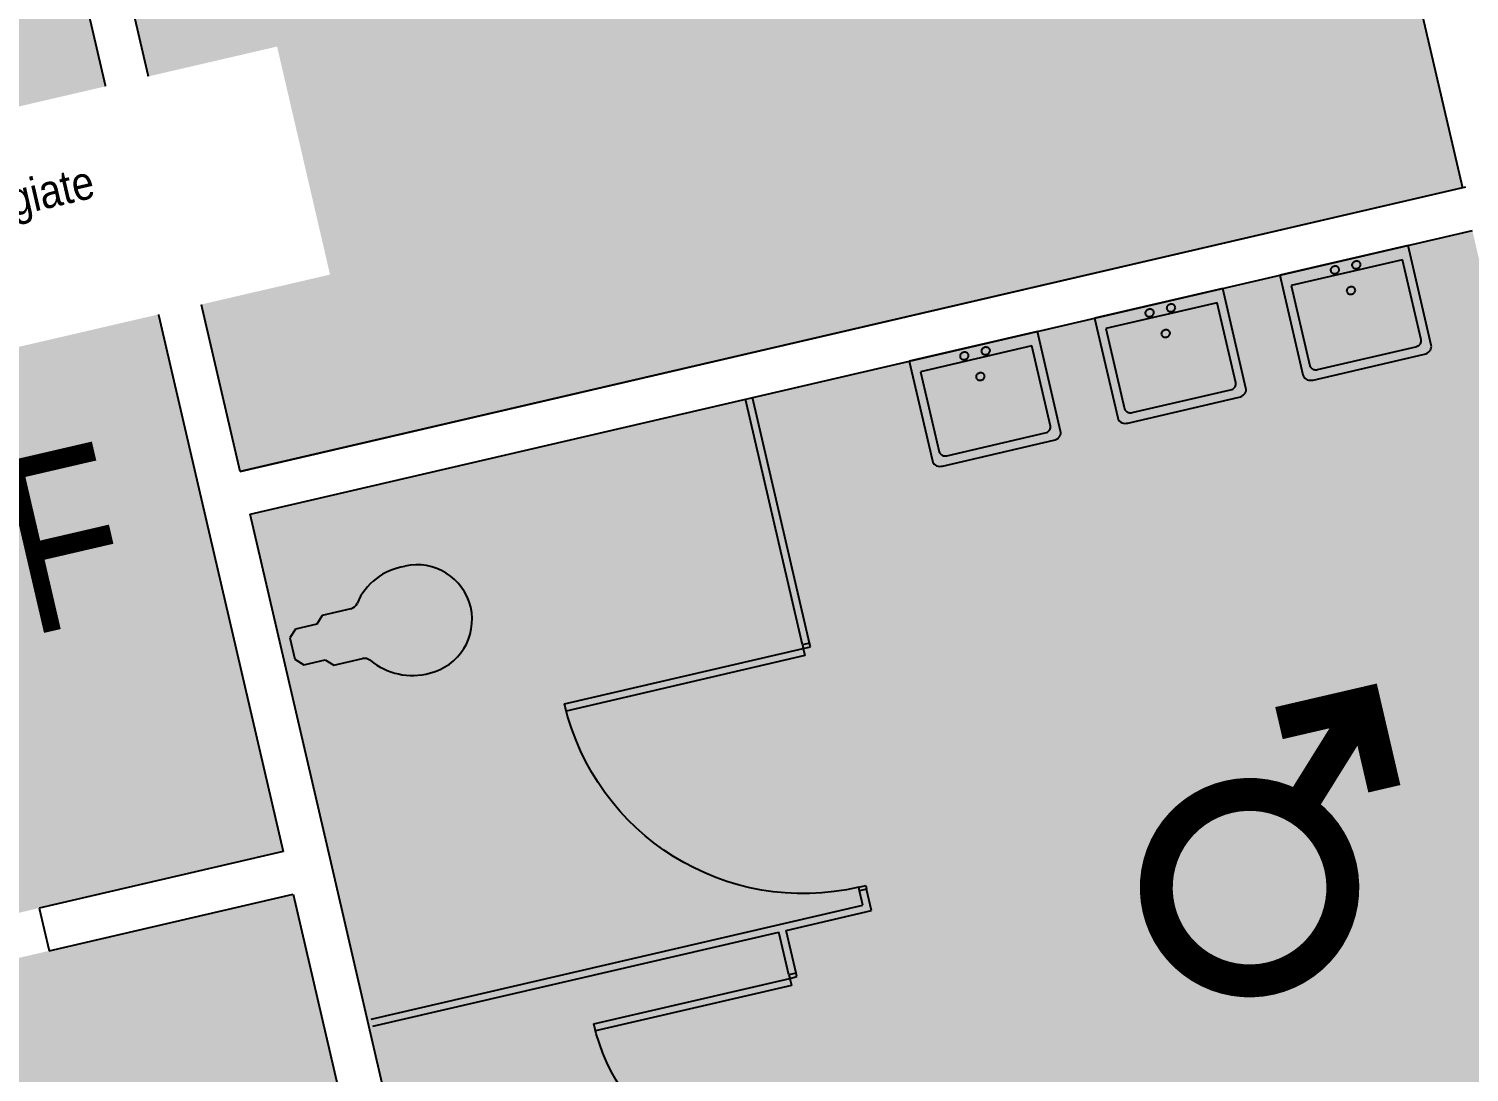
# Model space of a CAD drawing. Header units: inches. Extents: x 69199117 to 69200699, y 27664316 to 27667609.
# Drawn here: x 69199606.9 to 69199803.8, y 27666947.3 to 27667089.9 of the extents above; entities that cross this region are included whole.
import ezdxf
from ezdxf.enums import TextEntityAlignment as Align

# ---------------------------------------------------------------- set-up
doc = ezdxf.new("R2010")
doc.units = ezdxf.units.IN
doc.header["$LTSCALE"] = 10
doc.header["$MEASUREMENT"] = 0
doc.layers.get('0').update_dxf_attribs({"linetype": 'CONTINUOUS'})
for name, color, linetype in [('A-FLOR', 3, 'CONTINUOUS'), ('A-IDEN-ICON', 4, 'CONTINUOUS'), ('A-WALL', 5, 'CONTINUOUS'), ('AREA-TEXT', 3, 'CONTINUOUS'), ('Rooms-Category-Color', 7, 'CONTINUOUS'), ('Rooms-College-Color', 7, 'CONTINUOUS'), ('Rooms-Department-Color', 7, 'CONTINUOUS'), ('Rooms-Division-Color', 7, 'CONTINUOUS'), ('Rooms-Information', 7, 'CONTINUOUS')]:
    doc.layers.add(name, color=color, linetype=linetype)
doc.styles.add('CP_AREA', font='arial.ttf', dxfattribs={"height": 15})
doc.styles.add('CP_ROOMVNUMBER', font='arial.ttf', dxfattribs={"width": 0.85, "height": 0.075})

# ---------------------------------------------------------------- blocks, each defined once
blk = doc.blocks.new('CPMEN')
at = {"const_width": 0.015}
for points in [[(0.055, 0.01), (0.055, 0.05), (0.015, 0.05)], [(0.01505, 0.01005), (0.055, 0.05)]]:
    blk.add_lwpolyline(points, dxfattribs=at)
blk.add_lwpolyline([(-0.0575, -0.02, 1), (0.0275, -0.02, 1)], format="xyb", close=True, dxfattribs=at)

msp = doc.modelspace()

# ---------------------------------------------------------------- hatches: boundary and pattern name
at = {"layer": 'Rooms-Category-Color', "true_color": 0xe3c5e1}
for points in [[(69199802.88, 27667068.17), (69199635.82, 27667029.39), (69199609.57, 27667142.44), (69199776.63, 27667181.23)], [(69199641.72, 27666977.44), (69199541.39, 27666954.14), (69199503.4, 27667117.79), (69199603.73, 27667141.08)], [(69199700.08, 27666726.12), (69199599.74, 27666702.83), (69199542.75, 27666948.3), (69199643.08, 27666971.59)]]:
    msp.add_hatch(color=254, dxfattribs=at).paths.add_polyline_path(points)
at = {"layer": 'Rooms-Category-Color', "true_color": 0xadadad}
msp.add_hatch(color=253, dxfattribs=at).paths.add_polyline_path([(69199637.18, 27667023.54), (69199804.23, 27667062.33), (69199872.98, 27666766.27), (69199763.88, 27666740.94), (69199746.36, 27666816.38), (69199740.52, 27666815.02), (69199758.03, 27666739.58), (69199705.92, 27666727.48), (69199679.24, 27666842.37), (69199731.36, 27666854.47), (69199733.28, 27666846.19), (69199739.12, 27666847.55), (69199735.84, 27666861.68), (69199677.89, 27666848.22)])
at = {"layer": 'Rooms-College-Color', "true_color": 0xadadad}
for points in [[(69199802.88, 27667068.17), (69199635.82, 27667029.39), (69199609.57, 27667142.44), (69199776.63, 27667181.23)], [(69199641.72, 27666977.44), (69199541.39, 27666954.14), (69199503.4, 27667117.79), (69199603.73, 27667141.08)], [(69199637.18, 27667023.54), (69199804.23, 27667062.33), (69199872.98, 27666766.27), (69199763.88, 27666740.94), (69199746.36, 27666816.38), (69199740.52, 27666815.02), (69199758.03, 27666739.58), (69199705.92, 27666727.48), (69199679.24, 27666842.37), (69199731.36, 27666854.47), (69199733.28, 27666846.19), (69199739.12, 27666847.55), (69199735.84, 27666861.68), (69199677.89, 27666848.22)], [(69199700.08, 27666726.12), (69199599.74, 27666702.83), (69199542.75, 27666948.3), (69199643.08, 27666971.59)]]:
    msp.add_hatch(color=253, dxfattribs=at).paths.add_polyline_path(points)
at = {"layer": 'Rooms-Department-Color', "true_color": 0x604aed}
for points in [[(69199802.88, 27667068.17), (69199635.82, 27667029.39), (69199609.57, 27667142.44), (69199776.63, 27667181.23)], [(69199641.72, 27666977.44), (69199541.39, 27666954.14), (69199503.4, 27667117.79), (69199603.73, 27667141.08)], [(69199700.08, 27666726.12), (69199599.74, 27666702.83), (69199542.75, 27666948.3), (69199643.08, 27666971.59)]]:
    msp.add_hatch(color=173, dxfattribs=at).paths.add_polyline_path(points)
at = {"layer": 'Rooms-Department-Color', "true_color": 0xacacac}
msp.add_hatch(color=253, dxfattribs=at).paths.add_polyline_path([(69199637.18, 27667023.54), (69199804.23, 27667062.33), (69199872.98, 27666766.27), (69199763.88, 27666740.94), (69199746.36, 27666816.38), (69199740.52, 27666815.02), (69199758.03, 27666739.58), (69199705.92, 27666727.48), (69199679.24, 27666842.37), (69199731.36, 27666854.47), (69199733.28, 27666846.19), (69199739.12, 27666847.55), (69199735.84, 27666861.68), (69199677.89, 27666848.22)])
at = {"layer": 'Rooms-Division-Color', "true_color": 0x604aed}
for points in [[(69199802.88, 27667068.17), (69199635.82, 27667029.39), (69199609.57, 27667142.44), (69199776.63, 27667181.23)], [(69199641.72, 27666977.44), (69199541.39, 27666954.14), (69199503.4, 27667117.79), (69199603.73, 27667141.08)], [(69199700.08, 27666726.12), (69199599.74, 27666702.83), (69199542.75, 27666948.3), (69199643.08, 27666971.59)]]:
    msp.add_hatch(color=173, dxfattribs=at).paths.add_polyline_path(points)
at = {"layer": 'Rooms-Division-Color', "true_color": 0xadadad}
msp.add_hatch(color=253, dxfattribs=at).paths.add_polyline_path([(69199637.18, 27667023.54), (69199804.23, 27667062.33), (69199872.98, 27666766.27), (69199763.88, 27666740.94), (69199746.36, 27666816.38), (69199740.52, 27666815.02), (69199758.03, 27666739.58), (69199705.92, 27666727.48), (69199679.24, 27666842.37), (69199731.36, 27666854.47), (69199733.28, 27666846.19), (69199739.12, 27666847.55), (69199735.84, 27666861.68), (69199677.89, 27666848.22)])

# ---------------------------------------------------------------- linework, layer by layer
at = {"layer": 'A-FLOR'}
for p, q in [((69199795.45, 27667060.29), (69199777.92, 27667056.22)), ((69199798.62, 27667046.65), (69199795.45, 27667060.29)), ((69199794.68, 27667058.31), (69199779.48, 27667054.79)), ((69199797.22, 27667047.36), (69199794.68, 27667058.31)), ((69199777.92, 27667056.22), (69199781.08, 27667042.58)), ((69199784.86, 27667056.97), (69199784.85, 27667056.88)), ((69199784.85, 27667056.88), (69199784.87, 27667056.78)), ((69199784.89, 27667057.07), (69199784.86, 27667056.97)), ((69199784.87, 27667056.78), (69199784.91, 27667056.69)), ((69199784.93, 27667057.16), (69199784.89, 27667057.07)), ((69199784.91, 27667056.69), (69199784.96, 27667056.62)), ((69199785, 27667057.24), (69199784.93, 27667057.16)), ((69199784.96, 27667056.62), (69199785.04, 27667056.55)), ((69199785.08, 27667057.31), (69199785, 27667057.24)), ((69199785.04, 27667056.55), (69199785.13, 27667056.5)), ((69199785.18, 27667057.37), (69199785.08, 27667057.31)), ((69199785.13, 27667056.5), (69199785.23, 27667056.46)), ((69199785.28, 27667057.41), (69199785.18, 27667057.37)), ((69199785.23, 27667056.46), (69199785.34, 27667056.44)), ((69199785.39, 27667057.44), (69199785.28, 27667057.41)), ((69199785.34, 27667056.44), (69199785.45, 27667056.44)), ((69199785.5, 27667057.45), (69199785.39, 27667057.44)), ((69199785.45, 27667056.44), (69199785.56, 27667056.45)), ((69199785.62, 27667057.44), (69199785.5, 27667057.45)), ((69199785.56, 27667056.45), (69199785.67, 27667056.49)), ((69199785.72, 27667057.41), (69199785.62, 27667057.44)), ((69199785.67, 27667056.49), (69199785.77, 27667056.54)), ((69199785.82, 27667057.36), (69199785.72, 27667057.41)), ((69199785.77, 27667056.54), (69199785.86, 27667056.6)), ((69199785.9, 27667057.3), (69199785.82, 27667057.36)), ((69199785.86, 27667056.6), (69199785.93, 27667056.68)), ((69199785.96, 27667057.23), (69199785.9, 27667057.3)), ((69199785.93, 27667056.68), (69199785.99, 27667056.77)), ((69199786.01, 27667057.14), (69199785.96, 27667057.23)), ((69199785.99, 27667056.77), (69199786.03, 27667056.86)), ((69199786.04, 27667057.05), (69199786.01, 27667057.14)), ((69199786.03, 27667056.86), (69199786.04, 27667056.96)), ((69199786.04, 27667056.96), (69199786.04, 27667057.05)), ((69199787.81, 27667057.75), (69199787.78, 27667057.65)), ((69199787.78, 27667057.65), (69199787.78, 27667057.55)), ((69199787.78, 27667057.55), (69199787.79, 27667057.46)), ((69199787.79, 27667057.46), (69199787.83, 27667057.37)), ((69199787.86, 27667057.84), (69199787.81, 27667057.75)), ((69199787.83, 27667057.37), (69199787.89, 27667057.29)), ((69199787.92, 27667057.92), (69199787.86, 27667057.84)), ((69199787.89, 27667057.29), (69199787.96, 27667057.23)), ((69199788, 27667057.99), (69199787.92, 27667057.92)), ((69199787.96, 27667057.23), (69199788.05, 27667057.17)), ((69199788.1, 27667058.05), (69199788, 27667057.99)), ((69199788.05, 27667057.17), (69199788.15, 27667057.14)), ((69199788.2, 27667058.09), (69199788.1, 27667058.05)), ((69199788.15, 27667057.14), (69199788.26, 27667057.12)), ((69199788.31, 27667058.12), (69199788.2, 27667058.09)), ((69199788.26, 27667057.12), (69199788.37, 27667057.12)), ((69199788.43, 27667058.13), (69199788.31, 27667058.12)), ((69199788.37, 27667057.12), (69199788.48, 27667057.13)), ((69199788.54, 27667058.11), (69199788.43, 27667058.13)), ((69199788.48, 27667057.13), (69199788.59, 27667057.17)), ((69199788.64, 27667058.09), (69199788.54, 27667058.11)), ((69199788.59, 27667057.17), (69199788.69, 27667057.22)), ((69199788.74, 27667058.04), (69199788.64, 27667058.09)), ((69199788.69, 27667057.22), (69199788.78, 27667057.28)), ((69199788.82, 27667057.98), (69199788.74, 27667058.04)), ((69199788.78, 27667057.28), (69199788.86, 27667057.36)), ((69199788.89, 27667057.91), (69199788.82, 27667057.98)), ((69199788.86, 27667057.36), (69199788.91, 27667057.45)), ((69199788.93, 27667057.82), (69199788.89, 27667057.91)), ((69199788.91, 27667057.45), (69199788.95, 27667057.54)), ((69199788.96, 27667057.73), (69199788.93, 27667057.82)), ((69199788.95, 27667057.54), (69199788.97, 27667057.64)), ((69199788.97, 27667057.64), (69199788.96, 27667057.73)), ((69199770.12, 27667054.41), (69199752.59, 27667050.34)), ((69199773.29, 27667040.77), (69199770.12, 27667054.41)), ((69199779.48, 27667054.79), (69199782.03, 27667043.83)), ((69199787.08, 27667054.24), (69199787.06, 27667054.15)), ((69199787.13, 27667054.33), (69199787.08, 27667054.24)), ((69199787.19, 27667054.41), (69199787.13, 27667054.33)), ((69199787.28, 27667054.49), (69199787.19, 27667054.41)), ((69199787.37, 27667054.54), (69199787.28, 27667054.49)), ((69199787.48, 27667054.59), (69199787.37, 27667054.54)), ((69199787.59, 27667054.61), (69199787.48, 27667054.59)), ((69199787.7, 27667054.62), (69199787.59, 27667054.61)), ((69199787.81, 27667054.61), (69199787.7, 27667054.62)), ((69199787.92, 27667054.58), (69199787.81, 27667054.61)), ((69199788.01, 27667054.54), (69199787.92, 27667054.58)), ((69199788.09, 27667054.48), (69199788.01, 27667054.54)), ((69199788.16, 27667054.4), (69199788.09, 27667054.48)), ((69199788.21, 27667054.32), (69199788.16, 27667054.4)), ((69199788.23, 27667054.23), (69199788.21, 27667054.32)), ((69199788.24, 27667054.13), (69199788.23, 27667054.23)), ((69199769.35, 27667052.43), (69199754.16, 27667048.91)), ((69199771.9, 27667041.48), (69199769.35, 27667052.43)), ((69199787.06, 27667054.15), (69199787.05, 27667054.05)), ((69199787.05, 27667054.05), (69199787.07, 27667053.96)), ((69199787.07, 27667053.96), (69199787.1, 27667053.87)), ((69199787.1, 27667053.87), (69199787.16, 27667053.79)), ((69199787.16, 27667053.79), (69199787.23, 27667053.72)), ((69199787.23, 27667053.72), (69199787.32, 27667053.67)), ((69199787.32, 27667053.67), (69199787.42, 27667053.63)), ((69199787.42, 27667053.63), (69199787.53, 27667053.61)), ((69199787.53, 27667053.61), (69199787.65, 27667053.61)), ((69199787.65, 27667053.61), (69199787.76, 27667053.63)), ((69199787.76, 27667053.63), (69199787.87, 27667053.66)), ((69199787.87, 27667053.66), (69199787.97, 27667053.71)), ((69199787.97, 27667053.71), (69199788.06, 27667053.78)), ((69199788.06, 27667053.78), (69199788.13, 27667053.86)), ((69199788.13, 27667053.86), (69199788.19, 27667053.94)), ((69199788.19, 27667053.94), (69199788.22, 27667054.04)), ((69199788.22, 27667054.04), (69199788.24, 27667054.13)), ((69199752.59, 27667050.34), (69199755.76, 27667036.7)), ((69199759.56, 27667051.19), (69199759.53, 27667051.09)), ((69199759.53, 27667051.09), (69199759.53, 27667051)), ((69199759.53, 27667051), (69199759.54, 27667050.9)), ((69199759.54, 27667050.9), (69199759.58, 27667050.81)), ((69199759.61, 27667051.28), (69199759.56, 27667051.19)), ((69199759.58, 27667050.81), (69199759.64, 27667050.73)), ((69199759.67, 27667051.36), (69199759.61, 27667051.28)), ((69199759.64, 27667050.73), (69199759.71, 27667050.67)), ((69199759.75, 27667051.43), (69199759.67, 27667051.36)), ((69199759.71, 27667050.67), (69199759.8, 27667050.61)), ((69199759.85, 27667051.49), (69199759.75, 27667051.43)), ((69199759.8, 27667050.61), (69199759.9, 27667050.58)), ((69199759.95, 27667051.53), (69199759.85, 27667051.49)), ((69199759.9, 27667050.58), (69199760.01, 27667050.56)), ((69199760.07, 27667051.56), (69199759.95, 27667051.53)), ((69199760.01, 27667050.56), (69199760.12, 27667050.56)), ((69199760.18, 27667051.57), (69199760.07, 27667051.56)), ((69199760.12, 27667050.56), (69199760.24, 27667050.57)), ((69199760.29, 27667051.56), (69199760.18, 27667051.57)), ((69199760.24, 27667050.57), (69199760.34, 27667050.61)), ((69199760.39, 27667051.53), (69199760.29, 27667051.56)), ((69199760.34, 27667050.61), (69199760.44, 27667050.66)), ((69199760.49, 27667051.48), (69199760.39, 27667051.53)), ((69199760.44, 27667050.66), (69199760.53, 27667050.72)), ((69199760.57, 27667051.42), (69199760.49, 27667051.48)), ((69199760.53, 27667050.72), (69199760.61, 27667050.8)), ((69199760.64, 27667051.35), (69199760.57, 27667051.42)), ((69199760.61, 27667050.8), (69199760.66, 27667050.89)), ((69199760.68, 27667051.26), (69199760.64, 27667051.35)), ((69199760.66, 27667050.89), (69199760.7, 27667050.98)), ((69199760.71, 27667051.17), (69199760.68, 27667051.26)), ((69199760.7, 27667050.98), (69199760.72, 27667051.08)), ((69199760.72, 27667051.08), (69199760.71, 27667051.17)), ((69199762.46, 27667051.77), (69199762.45, 27667051.67)), ((69199762.45, 27667051.67), (69199762.47, 27667051.58)), ((69199762.48, 27667051.87), (69199762.46, 27667051.77)), ((69199762.47, 27667051.58), (69199762.5, 27667051.49)), ((69199762.53, 27667051.96), (69199762.48, 27667051.87)), ((69199762.5, 27667051.49), (69199762.56, 27667051.41)), ((69199762.59, 27667052.04), (69199762.53, 27667051.96)), ((69199762.56, 27667051.41), (69199762.63, 27667051.35)), ((69199762.68, 27667052.11), (69199762.59, 27667052.04)), ((69199762.63, 27667051.35), (69199762.72, 27667051.29)), ((69199762.77, 27667052.17), (69199762.68, 27667052.11)), ((69199762.72, 27667051.29), (69199762.82, 27667051.26)), ((69199762.88, 27667052.21), (69199762.77, 27667052.17)), ((69199762.82, 27667051.26), (69199762.93, 27667051.24)), ((69199762.99, 27667052.24), (69199762.88, 27667052.21)), ((69199762.93, 27667051.24), (69199763.05, 27667051.24)), ((69199763.1, 27667052.24), (69199762.99, 27667052.24)), ((69199763.05, 27667051.24), (69199763.16, 27667051.25)), ((69199763.21, 27667052.23), (69199763.1, 27667052.24)), ((69199763.16, 27667051.25), (69199763.27, 27667051.29)), ((69199763.32, 27667052.21), (69199763.21, 27667052.23)), ((69199763.27, 27667051.29), (69199763.37, 27667051.34)), ((69199763.41, 27667052.16), (69199763.32, 27667052.21)), ((69199763.37, 27667051.34), (69199763.46, 27667051.4)), ((69199763.49, 27667052.1), (69199763.41, 27667052.16)), ((69199763.46, 27667051.4), (69199763.53, 27667051.48)), ((69199763.56, 27667052.03), (69199763.49, 27667052.1)), ((69199763.53, 27667051.48), (69199763.59, 27667051.57)), ((69199763.61, 27667051.94), (69199763.56, 27667052.03)), ((69199763.59, 27667051.57), (69199763.62, 27667051.66)), ((69199763.63, 27667051.85), (69199763.61, 27667051.94)), ((69199763.62, 27667051.66), (69199763.64, 27667051.76)), ((69199763.64, 27667051.76), (69199763.63, 27667051.85)), ((69199744.8, 27667048.53), (69199727.26, 27667044.46)), ((69199747.96, 27667034.89), (69199744.8, 27667048.53)), ((69199754.16, 27667048.91), (69199756.7, 27667037.95)), ((69199761.76, 27667048.36), (69199761.73, 27667048.27)), ((69199761.8, 27667048.45), (69199761.76, 27667048.36)), ((69199761.87, 27667048.53), (69199761.8, 27667048.45)), ((69199761.95, 27667048.6), (69199761.87, 27667048.53)), ((69199762.05, 27667048.66), (69199761.95, 27667048.6)), ((69199762.15, 27667048.71), (69199762.05, 27667048.66)), ((69199762.26, 27667048.73), (69199762.15, 27667048.71)), ((69199762.37, 27667048.74), (69199762.26, 27667048.73)), ((69199762.49, 27667048.73), (69199762.37, 27667048.74)), ((69199762.59, 27667048.7), (69199762.49, 27667048.73)), ((69199762.69, 27667048.66), (69199762.59, 27667048.7)), ((69199762.77, 27667048.6), (69199762.69, 27667048.66)), ((69199762.83, 27667048.52), (69199762.77, 27667048.6)), ((69199762.88, 27667048.44), (69199762.83, 27667048.52)), ((69199762.91, 27667048.35), (69199762.88, 27667048.44)), ((69199762.91, 27667048.25), (69199762.91, 27667048.35)), ((69199744.02, 27667046.55), (69199728.83, 27667043.02)), ((69199737.66, 27667046.36), (69199737.55, 27667046.33)), ((69199737.77, 27667046.36), (69199737.66, 27667046.36)), ((69199737.89, 27667046.35), (69199737.77, 27667046.36)), ((69199737.99, 27667046.33), (69199737.89, 27667046.35)), ((69199746.57, 27667035.59), (69199744.02, 27667046.55)), ((69199761.73, 27667048.27), (69199761.72, 27667048.17)), ((69199761.72, 27667048.17), (69199761.74, 27667048.08)), ((69199761.74, 27667048.08), (69199761.78, 27667047.99)), ((69199761.78, 27667047.99), (69199761.83, 27667047.91)), ((69199761.83, 27667047.91), (69199761.91, 27667047.84)), ((69199761.91, 27667047.84), (69199762, 27667047.79)), ((69199762, 27667047.79), (69199762.1, 27667047.75)), ((69199762.1, 27667047.75), (69199762.21, 27667047.73)), ((69199762.21, 27667047.73), (69199762.32, 27667047.73)), ((69199762.32, 27667047.73), (69199762.43, 27667047.75)), ((69199762.43, 27667047.75), (69199762.54, 27667047.78)), ((69199762.54, 27667047.78), (69199762.64, 27667047.83)), ((69199762.64, 27667047.83), (69199762.73, 27667047.9)), ((69199762.73, 27667047.9), (69199762.8, 27667047.98)), ((69199762.8, 27667047.98), (69199762.86, 27667048.06)), ((69199762.86, 27667048.06), (69199762.9, 27667048.16)), ((69199762.9, 27667048.16), (69199762.91, 27667048.25)), ((69199783.07, 27667043.3), (69199796.51, 27667046.42)), ((69199796.51, 27667046.42), (69199796.66, 27667046.47)), ((69199796.66, 27667046.47), (69199796.8, 27667046.54)), ((69199796.8, 27667046.54), (69199796.93, 27667046.62)), ((69199796.93, 27667046.62), (69199797.04, 27667046.72)), ((69199797.04, 27667046.72), (69199797.13, 27667046.84)), ((69199797.13, 27667046.84), (69199797.19, 27667046.96)), ((69199797.19, 27667046.96), (69199797.23, 27667047.09)), ((69199797.24, 27667047.23), (69199797.22, 27667047.36)), ((69199797.23, 27667047.09), (69199797.24, 27667047.23)), ((69199798.64, 27667046.48), (69199798.62, 27667046.65)), ((69199798.62, 27667046.3), (69199798.64, 27667046.48)), ((69199727.26, 27667044.46), (69199730.43, 27667030.82)), ((69199734.21, 27667045.21), (69199734.2, 27667045.12)), ((69199734.2, 27667045.12), (69199734.22, 27667045.02)), ((69199734.23, 27667045.31), (69199734.21, 27667045.21)), ((69199734.22, 27667045.02), (69199734.25, 27667044.93)), ((69199734.28, 27667045.4), (69199734.23, 27667045.31)), ((69199734.25, 27667044.93), (69199734.31, 27667044.85)), ((69199734.35, 27667045.48), (69199734.28, 27667045.4)), ((69199734.31, 27667044.85), (69199734.39, 27667044.79)), ((69199734.43, 27667045.55), (69199734.35, 27667045.48)), ((69199734.39, 27667044.79), (69199734.47, 27667044.73)), ((69199734.52, 27667045.61), (69199734.43, 27667045.55)), ((69199734.47, 27667044.73), (69199734.58, 27667044.7)), ((69199734.63, 27667045.65), (69199734.52, 27667045.61)), ((69199734.58, 27667044.7), (69199734.68, 27667044.68)), ((69199734.74, 27667045.68), (69199734.63, 27667045.65)), ((69199734.68, 27667044.68), (69199734.8, 27667044.68)), ((69199734.85, 27667045.69), (69199734.74, 27667045.68)), ((69199734.8, 27667044.68), (69199734.91, 27667044.69)), ((69199734.96, 27667045.68), (69199734.85, 27667045.69)), ((69199734.91, 27667044.69), (69199735.02, 27667044.73)), ((69199735.07, 27667045.65), (69199734.96, 27667045.68)), ((69199735.02, 27667044.73), (69199735.12, 27667044.78)), ((69199735.16, 27667045.6), (69199735.07, 27667045.65)), ((69199735.12, 27667044.78), (69199735.21, 27667044.84)), ((69199735.25, 27667045.54), (69199735.16, 27667045.6)), ((69199735.21, 27667044.84), (69199735.28, 27667044.92)), ((69199735.31, 27667045.47), (69199735.25, 27667045.54)), ((69199735.28, 27667044.92), (69199735.34, 27667045.01)), ((69199735.36, 27667045.38), (69199735.31, 27667045.47)), ((69199735.34, 27667045.01), (69199735.37, 27667045.1)), ((69199735.39, 27667045.29), (69199735.36, 27667045.38)), ((69199735.37, 27667045.1), (69199735.39, 27667045.2)), ((69199735.39, 27667045.2), (69199735.39, 27667045.29)), ((69199737.13, 27667045.89), (69199737.12, 27667045.79)), ((69199737.12, 27667045.79), (69199737.14, 27667045.7)), ((69199737.16, 27667045.98), (69199737.13, 27667045.89)), ((69199737.14, 27667045.7), (69199737.18, 27667045.61)), ((69199737.2, 27667046.08), (69199737.16, 27667045.98)), ((69199737.18, 27667045.61), (69199737.23, 27667045.53)), ((69199737.27, 27667046.16), (69199737.2, 27667046.08)), ((69199737.23, 27667045.53), (69199737.31, 27667045.47)), ((69199737.35, 27667046.23), (69199737.27, 27667046.16)), ((69199737.31, 27667045.47), (69199737.4, 27667045.41)), ((69199737.45, 27667046.29), (69199737.35, 27667046.23)), ((69199737.4, 27667045.41), (69199737.5, 27667045.38)), ((69199737.55, 27667046.33), (69199737.45, 27667046.29)), ((69199737.5, 27667045.38), (69199737.61, 27667045.36)), ((69199737.61, 27667045.36), (69199737.72, 27667045.35)), ((69199737.72, 27667045.35), (69199737.83, 27667045.37)), ((69199737.83, 27667045.37), (69199737.94, 27667045.41)), ((69199737.94, 27667045.41), (69199738.04, 27667045.46)), ((69199738.09, 27667046.28), (69199737.99, 27667046.33)), ((69199738.04, 27667045.46), (69199738.13, 27667045.52)), ((69199738.17, 27667046.22), (69199738.09, 27667046.28)), ((69199738.13, 27667045.52), (69199738.2, 27667045.6)), ((69199738.23, 27667046.15), (69199738.17, 27667046.22)), ((69199738.2, 27667045.6), (69199738.26, 27667045.69)), ((69199738.28, 27667046.06), (69199738.23, 27667046.15)), ((69199738.26, 27667045.69), (69199738.3, 27667045.78)), ((69199738.31, 27667045.97), (69199738.28, 27667046.06)), ((69199738.3, 27667045.78), (69199738.31, 27667045.88)), ((69199738.31, 27667045.88), (69199738.31, 27667045.97)), ((69199782.48, 27667041.88), (69199797.67, 27667045.41)), ((69199797.67, 27667045.41), (69199797.87, 27667045.47)), ((69199797.87, 27667045.47), (69199798.06, 27667045.56)), ((69199798.06, 27667045.56), (69199798.23, 27667045.67)), ((69199798.23, 27667045.67), (69199798.37, 27667045.81)), ((69199798.37, 27667045.81), (69199798.49, 27667045.96)), ((69199798.49, 27667045.96), (69199798.57, 27667046.13)), ((69199798.57, 27667046.13), (69199798.62, 27667046.3)), ((69199728.83, 27667043.02), (69199731.37, 27667032.07)), ((69199736.43, 27667042.48), (69199736.4, 27667042.38)), ((69199736.48, 27667042.57), (69199736.43, 27667042.48)), ((69199736.54, 27667042.65), (69199736.48, 27667042.57)), ((69199736.62, 27667042.72), (69199736.54, 27667042.65)), ((69199736.72, 27667042.78), (69199736.62, 27667042.72)), ((69199736.82, 27667042.83), (69199736.72, 27667042.78)), ((69199736.94, 27667042.85), (69199736.82, 27667042.83)), ((69199737.05, 27667042.86), (69199736.94, 27667042.85)), ((69199737.16, 27667042.85), (69199737.05, 27667042.86)), ((69199737.26, 27667042.82), (69199737.16, 27667042.85)), ((69199737.36, 27667042.78), (69199737.26, 27667042.82)), ((69199737.44, 27667042.71), (69199737.36, 27667042.78)), ((69199737.51, 27667042.64), (69199737.44, 27667042.71)), ((69199737.55, 27667042.56), (69199737.51, 27667042.64)), ((69199737.58, 27667042.47), (69199737.55, 27667042.56)), ((69199737.59, 27667042.37), (69199737.58, 27667042.47)), ((69199781.08, 27667042.58), (69199781.14, 27667042.42)), ((69199781.14, 27667042.42), (69199781.23, 27667042.26)), ((69199782.03, 27667043.83), (69199782.07, 27667043.7)), ((69199782.07, 27667043.7), (69199782.14, 27667043.59)), ((69199782.14, 27667043.59), (69199782.23, 27667043.49)), ((69199782.23, 27667043.49), (69199782.34, 27667043.41)), ((69199782.34, 27667043.41), (69199782.47, 27667043.34)), ((69199782.47, 27667043.34), (69199782.61, 27667043.3)), ((69199782.61, 27667043.3), (69199782.76, 27667043.27)), ((69199782.76, 27667043.27), (69199782.92, 27667043.28)), ((69199782.92, 27667043.28), (69199783.07, 27667043.3)), ((69199736.4, 27667042.38), (69199736.4, 27667042.29)), ((69199736.4, 27667042.29), (69199736.41, 27667042.2)), ((69199736.41, 27667042.2), (69199736.45, 27667042.11)), ((69199736.45, 27667042.11), (69199736.51, 27667042.03)), ((69199736.51, 27667042.03), (69199736.58, 27667041.96)), ((69199736.58, 27667041.96), (69199736.67, 27667041.91)), ((69199736.67, 27667041.91), (69199736.77, 27667041.87)), ((69199736.77, 27667041.87), (69199736.88, 27667041.85)), ((69199736.88, 27667041.85), (69199736.99, 27667041.85)), ((69199736.99, 27667041.85), (69199737.11, 27667041.87)), ((69199737.11, 27667041.87), (69199737.21, 27667041.9)), ((69199737.21, 27667041.9), (69199737.31, 27667041.95)), ((69199737.31, 27667041.95), (69199737.4, 27667042.02)), ((69199737.4, 27667042.02), (69199737.48, 27667042.09)), ((69199737.48, 27667042.09), (69199737.53, 27667042.18)), ((69199737.53, 27667042.18), (69199737.57, 27667042.27)), ((69199737.57, 27667042.27), (69199737.59, 27667042.37)), ((69199757.75, 27667037.42), (69199771.19, 27667040.54)), ((69199771.19, 27667040.54), (69199771.34, 27667040.59)), ((69199771.34, 27667040.59), (69199771.48, 27667040.65)), ((69199771.48, 27667040.65), (69199771.6, 27667040.74)), ((69199771.6, 27667040.74), (69199771.71, 27667040.84)), ((69199771.71, 27667040.84), (69199771.8, 27667040.96)), ((69199771.8, 27667040.96), (69199771.86, 27667041.08)), ((69199771.86, 27667041.08), (69199771.9, 27667041.21)), ((69199771.91, 27667041.35), (69199771.9, 27667041.48)), ((69199771.9, 27667041.21), (69199771.91, 27667041.35)), ((69199773.31, 27667040.6), (69199773.29, 27667040.77)), ((69199773.3, 27667040.42), (69199773.31, 27667040.6)), ((69199781.23, 27667042.26), (69199781.35, 27667042.13)), ((69199781.35, 27667042.13), (69199781.5, 27667042.02)), ((69199781.5, 27667042.02), (69199781.67, 27667041.93)), ((69199781.67, 27667041.93), (69199781.86, 27667041.87)), ((69199781.86, 27667041.87), (69199782.06, 27667041.84)), ((69199782.06, 27667041.84), (69199782.27, 27667041.85)), ((69199782.27, 27667041.85), (69199782.48, 27667041.88)), ((69199712.68, 27667005.67), (69199704.88, 27667039.26)), ((69199713.65, 27667005.89), (69199705.85, 27667039.49)), ((69199757.15, 27667036), (69199772.35, 27667039.53)), ((69199772.35, 27667039.53), (69199772.55, 27667039.59)), ((69199772.55, 27667039.59), (69199772.73, 27667039.68)), ((69199772.73, 27667039.68), (69199772.9, 27667039.79)), ((69199772.9, 27667039.79), (69199773.05, 27667039.93)), ((69199773.05, 27667039.93), (69199773.16, 27667040.08)), ((69199773.16, 27667040.08), (69199773.25, 27667040.25)), ((69199773.25, 27667040.25), (69199773.3, 27667040.42)), ((69199755.76, 27667036.7), (69199755.81, 27667036.54)), ((69199755.81, 27667036.54), (69199755.9, 27667036.38)), ((69199756.7, 27667037.95), (69199756.74, 27667037.82)), ((69199756.74, 27667037.82), (69199756.81, 27667037.71)), ((69199756.81, 27667037.71), (69199756.9, 27667037.61)), ((69199756.9, 27667037.61), (69199757.01, 27667037.52)), ((69199757.01, 27667037.52), (69199757.14, 27667037.46)), ((69199757.14, 27667037.46), (69199757.28, 27667037.42)), ((69199757.28, 27667037.42), (69199757.44, 27667037.39)), ((69199757.44, 27667037.39), (69199757.59, 27667037.4)), ((69199757.59, 27667037.4), (69199757.75, 27667037.42)), ((69199732.42, 27667031.54), (69199745.86, 27667034.66)), ((69199745.86, 27667034.66), (69199746.01, 27667034.71)), ((69199746.01, 27667034.71), (69199746.15, 27667034.77)), ((69199746.15, 27667034.77), (69199746.28, 27667034.86)), ((69199746.28, 27667034.86), (69199746.39, 27667034.96)), ((69199746.39, 27667034.96), (69199746.47, 27667035.08)), ((69199746.47, 27667035.08), (69199746.54, 27667035.2)), ((69199746.54, 27667035.2), (69199746.57, 27667035.33)), ((69199746.59, 27667035.46), (69199746.57, 27667035.59)), ((69199746.57, 27667035.33), (69199746.59, 27667035.46)), ((69199747.92, 27667034.37), (69199747.97, 27667034.54)), ((69199747.99, 27667034.72), (69199747.96, 27667034.89)), ((69199747.97, 27667034.54), (69199747.99, 27667034.72)), ((69199755.9, 27667036.38), (69199756.03, 27667036.25)), ((69199756.03, 27667036.25), (69199756.18, 27667036.14)), ((69199756.18, 27667036.14), (69199756.35, 27667036.05)), ((69199756.35, 27667036.05), (69199756.54, 27667035.99)), ((69199756.54, 27667035.99), (69199756.74, 27667035.96)), ((69199756.74, 27667035.96), (69199756.95, 27667035.97)), ((69199756.95, 27667035.97), (69199757.15, 27667036)), ((69199731.83, 27667030.12), (69199747.02, 27667033.65)), ((69199747.02, 27667033.65), (69199747.22, 27667033.71)), ((69199747.22, 27667033.71), (69199747.41, 27667033.8)), ((69199747.41, 27667033.8), (69199747.58, 27667033.91)), ((69199747.58, 27667033.91), (69199747.72, 27667034.05)), ((69199747.72, 27667034.05), (69199747.84, 27667034.2)), ((69199747.84, 27667034.2), (69199747.92, 27667034.37)), ((69199730.43, 27667030.82), (69199730.49, 27667030.66)), ((69199730.49, 27667030.66), (69199730.58, 27667030.5)), ((69199731.37, 27667032.07), (69199731.42, 27667031.94)), ((69199731.42, 27667031.94), (69199731.48, 27667031.83)), ((69199731.48, 27667031.83), (69199731.58, 27667031.73)), ((69199731.58, 27667031.73), (69199731.69, 27667031.64)), ((69199731.69, 27667031.64), (69199731.82, 27667031.58)), ((69199731.82, 27667031.58), (69199731.96, 27667031.54)), ((69199731.96, 27667031.54), (69199732.11, 27667031.51)), ((69199732.11, 27667031.51), (69199732.26, 27667031.52)), ((69199732.26, 27667031.52), (69199732.42, 27667031.54)), ((69199730.58, 27667030.5), (69199730.7, 27667030.37)), ((69199730.7, 27667030.37), (69199730.85, 27667030.26)), ((69199730.85, 27667030.26), (69199731.02, 27667030.17)), ((69199731.02, 27667030.17), (69199731.21, 27667030.11)), ((69199731.21, 27667030.11), (69199731.41, 27667030.08)), ((69199731.41, 27667030.08), (69199731.62, 27667030.09)), ((69199731.62, 27667030.09), (69199731.83, 27667030.12)), ((69199647.06, 27667009.71), (69199646.31, 27667008.51)), ((69199650.96, 27667010.62), (69199647.06, 27667009.71)), ((69199643.39, 27667007.83), (69199642.64, 27667006.63)), ((69199646.31, 27667008.51), (69199643.39, 27667007.83)), ((69199642.64, 27667006.63), (69199643.32, 27667003.71)), ((69199680.16, 27666997.6), (69199712.79, 27667005.18)), ((69199713.65, 27667005.89), (69199712.68, 27667005.67)), ((69199712.68, 27667005.67), (69199712.79, 27667005.18)), ((69199712.79, 27667005.18), (69199713.76, 27667005.41)), ((69199712.79, 27667005.18), (69199713.02, 27667004.21)), ((69199713.76, 27667005.41), (69199713.65, 27667005.89)), ((69199643.32, 27667003.71), (69199644.52, 27667002.96)), ((69199644.52, 27667002.96), (69199647.44, 27667003.64)), ((69199647.44, 27667003.64), (69199648.65, 27667002.89)), ((69199648.65, 27667002.89), (69199652.54, 27667003.8)), ((69199713.02, 27667004.21), (69199680.38, 27666996.63)), ((69199680.38, 27666996.63), (69199680.16, 27666997.6)), ((69199720.37, 27666972.55), (69199721.34, 27666972.77)), ((69199720.48, 27666972.06), (69199720.37, 27666972.55)), ((69199721.45, 27666972.29), (69199720.48, 27666972.06)), ((69199720.93, 27666970.11), (69199720.48, 27666972.06)), ((69199721.34, 27666972.77), (69199721.45, 27666972.29)), ((69199722.13, 27666969.36), (69199721.45, 27666972.29)), ((69199653.72, 27666954.51), (69199720.93, 27666970.11)), ((69199710.44, 27666966.65), (69199722.13, 27666969.36)), ((69199653.95, 27666953.53), (69199709.47, 27666966.42)), ((69199710.83, 27666960.58), (69199709.47, 27666966.42)), ((69199711.8, 27666960.81), (69199710.44, 27666966.65)), ((69199684.15, 27666953.87), (69199710.94, 27666960.09)), ((69199711.8, 27666960.81), (69199710.83, 27666960.58)), ((69199710.83, 27666960.58), (69199710.94, 27666960.09)), ((69199710.94, 27666960.09), (69199711.91, 27666960.32)), ((69199710.94, 27666960.09), (69199711.17, 27666959.12)), ((69199711.91, 27666960.32), (69199711.8, 27666960.81)), ((69199711.17, 27666959.12), (69199684.38, 27666952.9)), ((69199684.38, 27666952.9), (69199684.15, 27666953.87))]:
    msp.add_line(p, q, dxfattribs=at)
for centre, radius, start, end in [((69199659.48, 27667008.17), 8.29, 97.8822, 157.5895), ((69199660.03, 27667009.13), 7.5, 283.0717, 103.0717), ((69199650.68, 27667011.84), 1.25, 283.0717, 336.2018), ((69199652.82, 27667002.58), 1.25, 49.9416, 103.0717), ((69199659.35, 27667010.59), 9.09, 230.9592, 285.1503)]:
    msp.add_arc(centre, radius, start, end, dxfattribs=at)
at = {"layer": 'A-FLOR', "extrusion": (0, 0, -1)}
for centre, radius in [((-69199712.79, 27667005.18), 33.5), ((-69199710.94, 27666960.09), 27.5)]:
    msp.add_arc(centre, radius, 256.9283, 346.9283, dxfattribs=at)
at = {"layer": 'A-WALL'}
for p, q in [((69199791.55, 27667116.94), (69199802.88, 27667068.17)), ((69199635.82, 27667029.39), (69199618.51, 27667103.96)), ((69199612.66, 27667102.61), (69199630.66, 27667025.11)), ((69199635.82, 27667029.39), (69199803.36, 27667068.29)), ((69199802.88, 27667068.17), (69199635.82, 27667029.39)), ((69199637.18, 27667023.54), (69199804.23, 27667062.33)), ((69199630.66, 27667025.11), (69199641.72, 27666977.44)), ((69199648.25, 27666975.87), (69199637.18, 27667023.54)), ((69199641.72, 27666977.44), (69199608.36, 27666969.69)), ((69199677.89, 27666848.22), (69199648.25, 27666975.87)), ((69199609.72, 27666963.85), (69199643.08, 27666971.59)), ((69199643.08, 27666971.59), (69199672.72, 27666843.94)), ((69199608.36, 27666969.69), (69199609.72, 27666963.85))]:
    msp.add_line(p, q, dxfattribs=at)

# ---------------------------------------------------------------- block references
at = {"layer": 'A-IDEN-ICON', "xscale": 300, "yscale": 300, "zscale": 300, "rotation": 13.07167198747238}
msp.add_blockref('CPMEN', (69199776.81, 27666979.35), dxfattribs=at)

# ---------------------------------------------------------------- texts
at = {"layer": 'AREA-TEXT', "style": 'CP_AREA', "width": 0.75}
msp.add_text('120 SF', height=24, rotation=13.0717, dxfattribs=at).set_placement((69199579.78, 27667012.84), align=Align.MIDDLE_CENTER)

# ---------------------------------------------------------------- next in the draw order: texts
at = {"layer": 'Rooms-Information', "insert": (69199545.64, 27667034.78), "char_height": 4.5714, "width": 102.4, "attachment_point": 7, "rotation": 13.0717, "style": 'CP_ROOMVNUMBER', "bg_fill": 3, "box_fill_scale": 1.5, "bg_fill_color": 256, "bg_fill_true_color": 13158600, "bg_fill_transparency": 0}
msp.add_mtext('Bldg.61, Room 2^M^J120100-Athletics-Intercollegiate^M^JFICM: General Storage^M^JASF: ', dxfattribs=at)

doc.saveas('drawing.dxf')
